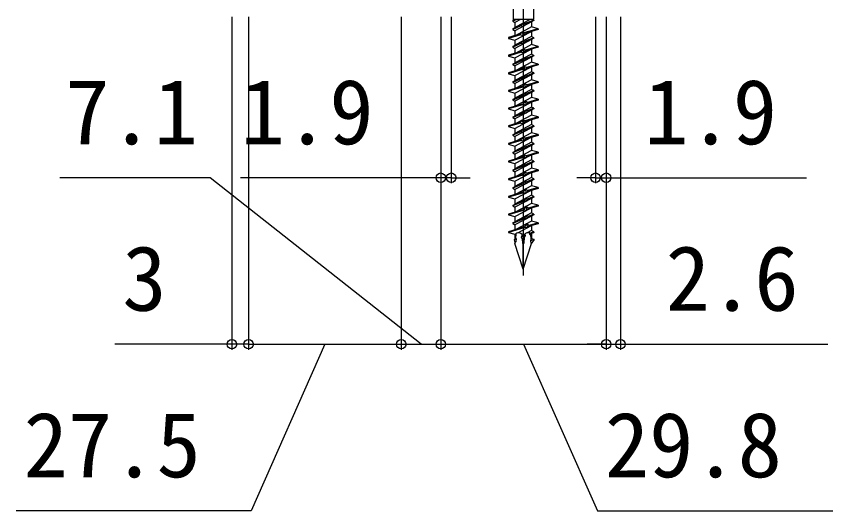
# Model space of a CAD drawing. Units: millimetres, scale not verified. Extents: x -700 to 700, y -1043 to 1038.
# Drawn here: x -528.8 to -381.8, y -933.3 to -844.2 of the extents above; entities that cross this region are included whole.
import ezdxf
from ezdxf.enums import TextEntityAlignment as Align

# ---------------------------------------------------------------- set-up
doc = ezdxf.new("R2010")
doc.units = ezdxf.units.MM
doc.header["$LTSCALE"] = 6
doc.layers.add('0-5_YKK_13', color=4, linetype='Continuous')
doc.layers.add('0-7_YKK_D', color=6, linetype='Continuous')
doc.styles.add('ＭＳ ゴシック', font='')
doc.styles.get('ＭＳ ゴシック').set_extended_font_data('MS Gothic')

msp = doc.modelspace()

# ---------------------------------------------------------------- linework, layer by layer
at = {"layer": '0-5_YKK_13'}
for p, q in [((-437.535, -835.823), (-437.535, -890.895)), ((-439.375, -840.3), (-439.375, -844.8)), ((-435.695, -840.3), (-435.695, -844.8)), ((-439.435, -845.003), (-439.035, -844.772)), ((-438.712, -844.8), (-439.435, -845.103)), ((-435.695, -844.8), (-439.375, -844.8)), ((-436.291, -844.8), (-439.035, -846.254)), ((-438.028, -844.8), (-439.035, -845.334)), ((-436.035, -845.226), (-439.035, -846.816)), ((-439.035, -845.334), (-439.035, -846.254)), ((-435.635, -844.895), (-437.176, -845.54)), ((-435.635, -844.995), (-437.171, -845.638)), ((-436.035, -845.226), (-436.035, -846.147)), ((-435.635, -844.895), (-435.801, -844.8)), ((-437.962, -845.869), (-439.435, -846.485)), ((-437.958, -845.967), (-439.435, -846.585)), ((-439.435, -846.485), (-439.035, -846.254)), ((-439.035, -846.816), (-439.035, -847.702)), ((-436.035, -846.147), (-438.885, -847.657)), ((-437.962, -845.869), (-437.578, -845.482)), ((-437.958, -845.967), (-437.962, -845.869)), ((-437.555, -846.032), (-437.958, -845.967)), ((-437.578, -845.482), (-437.555, -846.032)), ((-437.578, -845.482), (-437.176, -845.54)), ((-437.171, -845.638), (-437.555, -846.032)), ((-434.865, -846.46), (-437.241, -847.168)), ((-434.865, -846.61), (-437.235, -847.316)), ((-437.176, -845.54), (-437.171, -845.638)), ((-434.865, -846.46), (-436.035, -846.147)), ((-434.865, -846.46), (-434.865, -846.61)), ((-438.032, -847.403), (-440.205, -848.05)), ((-438.025, -847.551), (-440.205, -848.2)), ((-439.035, -848.514), (-436.186, -847.003)), ((-436.035, -848.406), (-439.035, -849.996)), ((-438.032, -847.403), (-437.648, -847.002)), ((-438.025, -847.551), (-438.032, -847.403)), ((-437.616, -847.762), (-438.025, -847.551)), ((-437.648, -847.002), (-437.616, -847.762)), ((-437.648, -847.002), (-437.241, -847.168)), ((-437.235, -847.316), (-437.616, -847.762)), ((-437.241, -847.168), (-437.235, -847.316)), ((-435.635, -848.075), (-437.176, -848.72)), ((-435.635, -848.175), (-437.171, -848.818)), ((-436.035, -846.959), (-436.035, -847.844)), ((-436.035, -848.406), (-436.035, -849.327)), ((-437.962, -849.049), (-439.435, -849.665)), ((-437.958, -849.147), (-439.435, -849.765)), ((-439.435, -849.665), (-439.035, -849.434)), ((-436.035, -849.327), (-438.885, -850.837)), ((-437.962, -849.049), (-437.578, -848.662)), ((-437.958, -849.147), (-437.962, -849.049)), ((-437.555, -849.212), (-437.958, -849.147)), ((-437.578, -848.662), (-437.555, -849.212)), ((-437.578, -848.662), (-437.176, -848.72)), ((-437.171, -848.818), (-437.555, -849.212)), ((-437.176, -848.72), (-437.171, -848.818)), ((-434.865, -849.64), (-437.109, -850.308)), ((-434.865, -849.79), (-437.103, -850.456)), ((-434.865, -849.64), (-436.035, -849.327)), ((-434.865, -849.64), (-434.865, -849.79)), ((-437.9, -850.544), (-440.205, -851.23)), ((-437.893, -850.692), (-440.205, -851.38)), ((-439.035, -849.996), (-439.035, -850.882)), ((-439.035, -851.694), (-436.186, -850.183)), ((-437.9, -850.544), (-437.517, -850.112)), ((-437.893, -850.692), (-437.9, -850.544)), ((-437.485, -850.872), (-437.893, -850.692)), ((-437.517, -850.112), (-437.485, -850.872)), ((-437.517, -850.112), (-437.109, -850.308)), ((-437.103, -850.456), (-437.485, -850.872)), ((-437.109, -850.308), (-437.103, -850.456)), ((-435.635, -851.255), (-437.044, -851.845)), ((-435.635, -851.355), (-437.04, -851.943)), ((-436.035, -850.139), (-436.035, -851.024)), ((-437.831, -852.174), (-439.435, -852.845)), ((-437.827, -852.272), (-439.435, -852.945)), ((-439.435, -852.845), (-439.035, -852.614)), ((-436.035, -851.586), (-439.035, -853.176)), ((-436.035, -852.507), (-438.885, -854.017)), ((-437.831, -852.174), (-437.448, -851.773)), ((-437.827, -852.272), (-437.831, -852.174)), ((-437.425, -852.322), (-437.827, -852.272)), ((-437.448, -851.773), (-437.425, -852.322)), ((-437.448, -851.773), (-437.044, -851.845)), ((-437.04, -851.943), (-437.425, -852.322)), ((-437.044, -851.845), (-437.04, -851.943)), ((-434.865, -852.82), (-436.977, -853.449)), ((-436.035, -851.586), (-436.035, -852.507)), ((-434.865, -852.82), (-436.035, -852.507)), ((-434.865, -852.82), (-434.865, -852.97)), ((-437.768, -853.684), (-440.205, -854.41)), ((-437.761, -853.833), (-440.205, -854.56)), ((-439.035, -853.176), (-439.035, -854.062)), ((-439.035, -854.874), (-436.186, -853.363)), ((-437.768, -853.684), (-437.387, -853.223)), ((-437.761, -853.833), (-437.768, -853.684)), ((-437.355, -853.983), (-437.761, -853.833)), ((-437.387, -853.223), (-437.355, -853.983)), ((-437.387, -853.223), (-436.977, -853.449)), ((-436.971, -853.597), (-437.355, -853.983)), ((-436.977, -853.449), (-436.971, -853.597)), ((-434.865, -852.97), (-436.971, -853.597)), ((-436.035, -853.319), (-436.035, -854.204)), ((-437.7, -855.299), (-439.435, -856.025)), ((-437.696, -855.397), (-439.435, -856.125)), ((-436.035, -854.766), (-439.035, -856.356)), ((-436.035, -855.687), (-438.885, -857.197)), ((-437.7, -855.299), (-437.317, -854.884)), ((-437.696, -855.397), (-437.7, -855.299)), ((-437.294, -855.433), (-437.696, -855.397)), ((-437.317, -854.884), (-437.294, -855.433)), ((-437.317, -854.884), (-436.913, -854.97)), ((-436.909, -855.068), (-437.294, -855.433)), ((-435.635, -854.435), (-436.913, -854.97)), ((-436.913, -854.97), (-436.909, -855.068)), ((-435.635, -854.535), (-436.909, -855.068)), ((-436.035, -854.766), (-436.035, -855.687)), ((-434.865, -856), (-436.035, -855.687)), ((-437.636, -856.825), (-440.205, -857.59)), ((-437.629, -856.973), (-440.205, -857.74)), ((-439.435, -856.025), (-439.035, -855.794)), ((-439.035, -856.356), (-439.035, -857.242)), ((-439.035, -858.054), (-436.186, -856.543)), ((-437.636, -856.825), (-437.256, -856.334)), ((-437.629, -856.973), (-437.636, -856.825)), ((-437.224, -857.094), (-437.629, -856.973)), ((-437.256, -856.334), (-437.224, -857.094)), ((-437.256, -856.334), (-436.845, -856.59)), ((-436.839, -856.738), (-437.224, -857.094)), ((-434.865, -856), (-436.845, -856.59)), ((-436.845, -856.59), (-436.839, -856.738)), ((-434.865, -856.15), (-436.839, -856.738)), ((-436.035, -856.499), (-436.035, -857.384)), ((-434.865, -856), (-434.865, -856.15)), ((-437.568, -858.424), (-439.435, -859.205)), ((-437.564, -858.522), (-439.435, -859.305)), ((-436.035, -857.946), (-439.035, -859.536)), ((-437.568, -858.424), (-437.186, -857.994)), ((-437.564, -858.522), (-437.568, -858.424)), ((-437.163, -858.544), (-437.564, -858.522)), ((-437.186, -857.994), (-437.163, -858.544)), ((-437.186, -857.994), (-436.782, -858.095)), ((-436.777, -858.193), (-437.163, -858.544)), ((-435.635, -857.615), (-436.782, -858.095)), ((-436.782, -858.095), (-436.777, -858.193)), ((-435.635, -857.715), (-436.777, -858.193)), ((-436.035, -857.946), (-436.035, -858.867)), ((-437.504, -859.966), (-440.205, -860.77)), ((-437.497, -860.114), (-440.205, -860.92)), ((-439.435, -859.205), (-439.035, -858.974)), ((-439.035, -859.536), (-439.035, -860.422)), ((-439.035, -861.234), (-436.186, -859.723)), ((-436.035, -858.867), (-438.885, -860.377)), ((-437.504, -859.966), (-437.125, -859.444)), ((-437.497, -860.114), (-437.504, -859.966)), ((-437.093, -860.204), (-437.497, -860.114)), ((-437.125, -859.444), (-437.093, -860.204)), ((-437.125, -859.444), (-436.713, -859.73)), ((-436.707, -859.879), (-437.093, -860.204)), ((-434.865, -859.18), (-436.713, -859.73)), ((-436.713, -859.73), (-436.707, -859.879)), ((-434.865, -859.33), (-436.707, -859.879)), ((-434.865, -859.18), (-436.035, -858.867)), ((-436.035, -859.679), (-436.035, -860.564)), ((-434.865, -859.18), (-434.865, -859.33)), ((-437.437, -861.549), (-439.435, -862.385)), ((-437.433, -861.647), (-439.435, -862.485)), ((-436.035, -860.564), (-439.035, -862.154)), ((-436.035, -861.126), (-439.035, -862.716)), ((-437.437, -861.549), (-437.055, -861.105)), ((-437.433, -861.647), (-437.437, -861.549)), ((-437.032, -861.655), (-437.433, -861.647)), ((-437.055, -861.105), (-437.032, -861.655)), ((-437.055, -861.105), (-436.65, -861.22)), ((-436.646, -861.318), (-437.032, -861.655)), ((-435.635, -860.795), (-436.65, -861.22)), ((-436.65, -861.22), (-436.646, -861.318)), ((-435.635, -860.795), (-436.035, -860.564)), ((-435.635, -860.895), (-436.035, -861.126)), ((-436.035, -861.126), (-436.035, -862.047)), ((-439.435, -862.385), (-439.035, -862.154)), ((-439.435, -862.385), (-439.435, -862.485)), ((-439.435, -862.485), (-439.035, -862.716)), ((-439.035, -862.716), (-439.035, -863.602)), ((-439.035, -864.414), (-436.186, -862.903)), ((-436.035, -862.047), (-438.885, -863.557)), ((-438.032, -863.303), (-437.648, -862.902)), ((-437.648, -862.902), (-437.616, -863.662)), ((-437.648, -862.902), (-437.241, -863.068)), ((-434.865, -862.36), (-437.241, -863.068)), ((-437.241, -863.068), (-437.235, -863.216)), ((-434.865, -862.51), (-437.235, -863.216)), ((-434.865, -862.36), (-436.035, -862.047)), ((-436.035, -862.859), (-436.035, -863.744)), ((-434.865, -862.36), (-434.865, -862.51)), ((-438.032, -863.303), (-440.205, -863.95)), ((-438.025, -863.451), (-440.205, -864.1)), ((-436.035, -864.306), (-439.035, -865.896)), ((-438.025, -863.451), (-438.032, -863.303)), ((-437.616, -863.662), (-438.025, -863.451)), ((-437.962, -864.949), (-437.578, -864.562)), ((-437.235, -863.216), (-437.616, -863.662)), ((-437.578, -864.562), (-437.555, -865.112)), ((-437.578, -864.562), (-437.176, -864.62)), ((-435.635, -863.975), (-437.176, -864.62)), ((-435.635, -864.075), (-437.171, -864.718)), ((-436.035, -864.306), (-436.035, -865.227)), ((-437.962, -864.949), (-439.435, -865.565)), ((-437.958, -865.047), (-439.435, -865.665)), ((-439.435, -865.565), (-439.035, -865.334)), ((-439.035, -865.896), (-439.035, -866.782)), ((-436.035, -865.227), (-438.885, -866.737)), ((-437.958, -865.047), (-437.962, -864.949)), ((-437.555, -865.112), (-437.958, -865.047)), ((-437.9, -866.444), (-437.517, -866.012)), ((-437.171, -864.718), (-437.555, -865.112)), ((-437.517, -866.012), (-437.485, -866.772)), ((-437.517, -866.012), (-437.109, -866.208)), ((-437.176, -864.62), (-437.171, -864.718)), ((-434.865, -865.54), (-437.109, -866.208)), ((-434.865, -865.69), (-437.103, -866.356)), ((-434.865, -865.54), (-436.035, -865.227)), ((-436.035, -866.039), (-436.035, -866.924)), ((-434.865, -865.54), (-434.865, -865.69)), ((-437.9, -866.444), (-440.205, -867.13)), ((-437.893, -866.592), (-440.205, -867.28)), ((-439.035, -867.594), (-436.186, -866.083)), ((-436.035, -867.486), (-439.035, -869.076)), ((-437.893, -866.592), (-437.9, -866.444)), ((-437.485, -866.772), (-437.893, -866.592)), ((-437.103, -866.356), (-437.485, -866.772)), ((-437.109, -866.208), (-437.103, -866.356)), ((-435.635, -867.155), (-437.044, -867.745)), ((-435.635, -867.255), (-437.04, -867.843)), ((-436.035, -867.486), (-436.035, -868.407)), ((-437.831, -868.074), (-439.435, -868.745)), ((-437.827, -868.172), (-439.435, -868.845)), ((-439.435, -868.745), (-439.035, -868.514)), ((-436.035, -868.407), (-438.885, -869.917)), ((-437.831, -868.074), (-437.448, -867.673)), ((-437.827, -868.172), (-437.831, -868.074)), ((-437.425, -868.222), (-437.827, -868.172)), ((-437.448, -867.673), (-437.425, -868.222)), ((-437.448, -867.673), (-437.044, -867.745)), ((-437.04, -867.843), (-437.425, -868.222)), ((-437.044, -867.745), (-437.04, -867.843)), ((-434.865, -868.72), (-436.977, -869.349)), ((-434.865, -868.87), (-436.971, -869.497)), ((-434.865, -868.72), (-436.035, -868.407)), ((-434.865, -868.72), (-434.865, -868.87)), ((-437.768, -869.584), (-440.205, -870.31)), ((-437.761, -869.733), (-440.205, -870.46)), ((-439.035, -869.076), (-439.035, -869.962)), ((-439.035, -870.774), (-436.186, -869.263)), ((-437.768, -869.584), (-437.387, -869.123)), ((-437.761, -869.733), (-437.768, -869.584)), ((-437.355, -869.883), (-437.761, -869.733)), ((-437.387, -869.123), (-437.355, -869.883)), ((-437.387, -869.123), (-436.977, -869.349)), ((-436.971, -869.497), (-437.355, -869.883)), ((-436.977, -869.349), (-436.971, -869.497)), ((-435.635, -870.335), (-436.913, -870.87)), ((-435.635, -870.435), (-436.909, -870.968)), ((-436.035, -869.219), (-436.035, -870.104)), ((-437.7, -871.199), (-439.435, -871.925)), ((-437.696, -871.297), (-439.435, -872.025)), ((-439.435, -871.925), (-439.035, -871.694)), ((-436.035, -870.666), (-439.035, -872.256)), ((-436.035, -871.587), (-438.885, -873.097)), ((-437.7, -871.199), (-437.317, -870.784)), ((-437.696, -871.297), (-437.7, -871.199)), ((-437.294, -871.333), (-437.696, -871.297)), ((-437.317, -870.784), (-437.294, -871.333)), ((-437.317, -870.784), (-436.913, -870.87)), ((-436.909, -870.968), (-437.294, -871.333)), ((-436.913, -870.87), (-436.909, -870.968)), ((-434.865, -871.9), (-436.845, -872.49)), ((-436.035, -870.666), (-436.035, -871.587)), ((-434.865, -871.9), (-436.035, -871.587)), ((-434.865, -871.9), (-434.865, -872.05)), ((-437.636, -872.725), (-440.205, -873.49)), ((-437.629, -872.873), (-440.205, -873.64)), ((-439.035, -872.256), (-439.035, -873.142)), ((-439.035, -873.954), (-436.186, -872.443)), ((-437.636, -872.725), (-437.256, -872.234)), ((-437.629, -872.873), (-437.636, -872.725)), ((-437.224, -872.994), (-437.629, -872.873)), ((-437.256, -872.234), (-437.224, -872.994)), ((-437.256, -872.234), (-436.845, -872.49)), ((-436.839, -872.638), (-437.224, -872.994)), ((-436.845, -872.49), (-436.839, -872.638)), ((-434.865, -872.05), (-436.839, -872.638)), ((-436.035, -872.399), (-436.035, -873.284)), ((-437.568, -874.324), (-439.435, -875.105)), ((-437.564, -874.422), (-439.435, -875.205)), ((-439.435, -875.105), (-439.035, -874.874)), ((-436.035, -873.846), (-439.035, -875.436)), ((-436.035, -874.767), (-438.885, -876.277)), ((-437.568, -874.324), (-437.186, -873.894)), ((-437.564, -874.422), (-437.568, -874.324)), ((-437.163, -874.444), (-437.564, -874.422)), ((-437.186, -873.894), (-437.163, -874.444)), ((-437.186, -873.894), (-436.782, -873.995)), ((-436.777, -874.093), (-437.163, -874.444)), ((-435.635, -873.515), (-436.782, -873.995)), ((-436.782, -873.995), (-436.777, -874.093)), ((-435.635, -873.615), (-436.777, -874.093)), ((-436.035, -873.846), (-436.035, -874.767)), ((-434.865, -875.08), (-436.035, -874.767)), ((-437.504, -875.866), (-440.205, -876.67)), ((-437.497, -876.014), (-440.205, -876.82)), ((-439.035, -875.436), (-439.035, -876.322)), ((-439.035, -877.134), (-436.186, -875.623)), ((-437.504, -875.866), (-437.125, -875.344)), ((-437.497, -876.014), (-437.504, -875.866)), ((-437.093, -876.104), (-437.497, -876.014)), ((-437.125, -875.344), (-437.093, -876.104)), ((-437.125, -875.344), (-436.713, -875.63)), ((-436.707, -875.779), (-437.093, -876.104)), ((-434.865, -875.08), (-436.713, -875.63)), ((-436.713, -875.63), (-436.707, -875.779)), ((-434.865, -875.23), (-436.707, -875.779)), ((-436.035, -875.579), (-436.035, -876.464)), ((-434.865, -875.08), (-434.865, -875.23)), ((-437.437, -877.449), (-439.435, -878.285)), ((-437.433, -877.547), (-439.435, -878.385)), ((-436.035, -876.464), (-439.035, -878.054)), ((-436.035, -877.026), (-439.035, -878.616)), ((-437.437, -877.449), (-437.055, -877.005)), ((-437.433, -877.547), (-437.437, -877.449)), ((-437.032, -877.555), (-437.433, -877.547)), ((-437.055, -877.005), (-437.032, -877.555)), ((-437.055, -877.005), (-436.65, -877.12)), ((-436.646, -877.218), (-437.032, -877.555)), ((-435.635, -876.695), (-436.65, -877.12)), ((-436.65, -877.12), (-436.646, -877.218)), ((-435.635, -876.795), (-436.646, -877.218)), ((-435.635, -876.695), (-436.035, -876.464)), ((-435.635, -876.795), (-436.035, -877.026)), ((-436.035, -877.026), (-436.035, -877.947)), ((-435.635, -876.695), (-435.635, -876.795)), ((-437.372, -879.007), (-440.205, -879.85)), ((-437.365, -879.155), (-440.205, -880)), ((-439.435, -878.285), (-439.035, -878.054)), ((-439.435, -878.285), (-439.435, -878.385)), ((-439.435, -878.385), (-439.035, -878.616)), ((-439.035, -878.616), (-439.035, -879.502)), ((-439.035, -880.314), (-436.186, -878.803)), ((-436.035, -877.947), (-438.885, -879.457)), ((-437.372, -879.007), (-436.994, -878.455)), ((-437.365, -879.155), (-437.372, -879.007)), ((-436.962, -879.215), (-437.365, -879.155)), ((-436.994, -878.455), (-436.962, -879.215)), ((-436.994, -878.455), (-436.581, -878.771)), ((-436.575, -878.919), (-436.962, -879.215)), ((-434.865, -878.26), (-436.581, -878.771)), ((-436.581, -878.771), (-436.575, -878.919)), ((-434.865, -878.41), (-436.575, -878.919)), ((-434.865, -878.26), (-436.035, -877.947)), ((-436.035, -878.759), (-436.035, -879.644)), ((-434.865, -878.26), (-434.865, -878.41)), ((-440.205, -879.85), (-440.205, -880)), ((-440.205, -880), (-439.035, -880.314)), ((-437.306, -880.574), (-439.435, -881.465)), ((-437.302, -880.672), (-439.435, -881.565)), ((-436.035, -879.644), (-439.035, -881.234)), ((-436.035, -880.206), (-439.035, -881.796)), ((-439.035, -880.314), (-439.035, -881.234)), ((-437.306, -880.574), (-436.925, -880.116)), ((-437.302, -880.672), (-437.306, -880.574)), ((-436.902, -880.665), (-437.302, -880.672)), ((-436.925, -880.116), (-436.902, -880.665)), ((-436.925, -880.116), (-436.519, -880.245)), ((-436.515, -880.343), (-436.902, -880.665)), ((-435.635, -879.875), (-436.519, -880.245)), ((-436.519, -880.245), (-436.515, -880.343)), ((-435.635, -879.975), (-436.515, -880.343)), ((-435.635, -879.875), (-436.035, -879.644)), ((-435.635, -879.975), (-436.035, -880.206)), ((-436.035, -880.206), (-436.035, -881.127)), ((-435.635, -879.875), (-435.635, -879.975)), ((-437.24, -882.147), (-440.205, -883.03)), ((-439.435, -881.465), (-439.035, -881.234)), ((-439.435, -881.465), (-439.435, -881.565)), ((-439.435, -881.565), (-439.035, -881.796)), ((-439.035, -881.796), (-439.035, -882.682)), ((-436.035, -881.127), (-438.885, -882.637)), ((-438.517, -883.219), (-436.186, -881.983)), ((-437.24, -882.147), (-436.864, -881.566)), ((-437.233, -882.295), (-437.24, -882.147)), ((-436.864, -881.566), (-436.832, -882.326)), ((-436.864, -881.566), (-436.449, -881.912)), ((-436.443, -882.06), (-436.832, -882.326)), ((-434.865, -881.44), (-436.449, -881.912)), ((-436.449, -881.912), (-436.443, -882.06)), ((-434.865, -881.59), (-436.443, -882.06)), ((-434.865, -881.44), (-436.035, -881.127)), ((-436.035, -881.939), (-436.035, -882.824)), ((-434.865, -881.44), (-434.865, -881.59)), ((-437.233, -882.295), (-440.205, -883.18)), ((-440.205, -883.03), (-440.205, -883.18)), ((-440.205, -883.18), (-439.035, -883.494)), ((-439.035, -883.494), (-438.811, -883.375)), ((-439.035, -883.494), (-439.035, -884.414)), ((-437.196, -883.692), (-437.841, -883.954)), ((-437.243, -883.465), (-437.731, -883.723)), ((-436.832, -882.326), (-437.233, -882.295)), ((-436.035, -882.824), (-436.82, -883.24)), ((-436.794, -883.226), (-436.802, -883.236)), ((-436.794, -883.226), (-436.778, -883.232)), ((-436.794, -883.226), (-436.794, -883.234)), ((-435.92, -883.175), (-436.416, -883.375)), ((-435.885, -883.26), (-436.396, -883.529)), ((-436.035, -883.386), (-436.25, -883.5)), ((-435.635, -883.055), (-436.035, -882.824)), ((-435.635, -883.155), (-436.035, -883.386)), ((-436.035, -883.386), (-436.035, -884.307)), ((-435.635, -883.055), (-435.92, -883.175)), ((-435.885, -883.26), (-435.635, -883.155)), ((-435.635, -883.055), (-435.635, -883.155)), ((-438.779, -884.335), (-439.175, -884.495)), ((-439.175, -884.495), (-439.035, -884.414)), ((-439.175, -884.495), (-439.083, -884.949)), ((-438.842, -884.821), (-439.083, -884.949)), ((-439.083, -884.949), (-439.035, -884.976)), ((-438.892, -884.338), (-439.035, -884.414)), ((-438.941, -884.926), (-439.035, -884.976)), ((-439.035, -884.976), (-439.035, -885.183)), ((-437.232, -883.971), (-437.8, -884.271)), ((-437.371, -884.094), (-437.686, -884.261)), ((-437.374, -885.07), (-437.682, -885.181)), ((-437.452, -885.058), (-437.612, -885.142)), ((-435.586, -884.427), (-436.249, -884.666)), ((-435.965, -885.065), (-436.184, -885.166)), ((-436.035, -884.307), (-436.176, -884.381)), ((-436.035, -885.183), (-436.107, -885.13)), ((-435.586, -884.427), (-436.035, -884.307)), ((-436.035, -885.097), (-436.035, -885.183)), ((-435.586, -884.427), (-435.965, -885.065)), ((-437.535, -889.8), (-439.035, -885.183)), ((-437.535, -889.8), (-436.035, -885.183)), ((-437.535, -889.8), (-437.535, -885.183))]:
    msp.add_line(p, q, dxfattribs=at)
for points in [[(-438.951, -844.8), (-439.435, -845.003), (-439.435, -845.103), (-439.035, -845.334)], [(-435.635, -844.895), (-435.635, -844.995), (-436.035, -845.226)], [(-439.435, -846.485), (-439.435, -846.585), (-439.035, -846.816)], [(-440.205, -848.05), (-440.205, -848.2), (-439.035, -848.514), (-439.035, -849.434)], [(-435.635, -848.075), (-436.035, -847.844), (-439.035, -849.434)], [(-435.635, -848.075), (-435.635, -848.175), (-436.035, -848.406)], [(-439.435, -849.665), (-439.435, -849.765), (-439.035, -849.996)], [(-440.205, -851.23), (-440.205, -851.38), (-439.035, -851.694), (-439.035, -852.614)], [(-435.635, -851.255), (-436.035, -851.024), (-439.035, -852.614)], [(-435.635, -851.255), (-435.635, -851.355), (-436.035, -851.586)], [(-439.435, -852.845), (-439.435, -852.945), (-439.035, -853.176)], [(-435.635, -854.435), (-436.035, -854.204), (-439.035, -855.794)], [(-440.205, -854.41), (-440.205, -854.56), (-439.035, -854.874), (-439.035, -855.794)], [(-435.635, -854.435), (-435.635, -854.535), (-436.035, -854.766)], [(-439.435, -856.025), (-439.435, -856.125), (-439.035, -856.356)], [(-440.205, -857.59), (-440.205, -857.74), (-439.035, -858.054), (-439.035, -858.974)], [(-435.635, -857.615), (-436.035, -857.384), (-439.035, -858.974)], [(-435.635, -857.615), (-435.635, -857.715), (-436.035, -857.946)], [(-439.435, -859.205), (-439.435, -859.305), (-439.035, -859.536)], [(-440.205, -860.77), (-440.205, -860.92), (-439.035, -861.234), (-439.035, -862.154)], [(-435.635, -860.795), (-435.635, -860.895), (-436.646, -861.318)], [(-440.205, -863.95), (-440.205, -864.1), (-439.035, -864.414), (-439.035, -865.334)], [(-435.635, -863.975), (-436.035, -863.744), (-439.035, -865.334)], [(-435.635, -863.975), (-435.635, -864.075), (-436.035, -864.306)], [(-439.435, -865.565), (-439.435, -865.665), (-439.035, -865.896)], [(-440.205, -867.13), (-440.205, -867.28), (-439.035, -867.594), (-439.035, -868.514)], [(-435.635, -867.155), (-436.035, -866.924), (-439.035, -868.514)], [(-435.635, -867.155), (-435.635, -867.255), (-436.035, -867.486)], [(-439.435, -868.745), (-439.435, -868.845), (-439.035, -869.076)], [(-440.205, -870.31), (-440.205, -870.46), (-439.035, -870.774), (-439.035, -871.694)], [(-435.635, -870.335), (-436.035, -870.104), (-439.035, -871.694)], [(-435.635, -870.335), (-435.635, -870.435), (-436.035, -870.666)], [(-439.435, -871.925), (-439.435, -872.025), (-439.035, -872.256)], [(-435.635, -873.515), (-436.035, -873.284), (-439.035, -874.874)], [(-440.205, -873.49), (-440.205, -873.64), (-439.035, -873.954), (-439.035, -874.874)], [(-435.635, -873.515), (-435.635, -873.615), (-436.035, -873.846)], [(-439.435, -875.105), (-439.435, -875.205), (-439.035, -875.436)], [(-440.205, -876.67), (-440.205, -876.82), (-439.035, -877.134), (-439.035, -878.054)], [(-439.035, -885.183), (-438.941, -884.926), (-438.842, -884.821), (-438.779, -884.335), (-438.885, -884.335), (-438.811, -883.375), (-438.775, -883.274)], [(-437.535, -885.183), (-437.682, -885.181), (-437.612, -885.142), (-437.686, -884.261), (-437.8, -884.271), (-437.841, -883.954), (-437.731, -883.723), (-437.745, -883.552)], [(-437.306, -883.529), (-437.196, -883.692), (-437.232, -883.971), (-437.371, -884.094), (-437.452, -885.058), (-437.374, -885.07), (-437.535, -885.183)], [(-436.378, -883.248), (-436.416, -883.375), (-436.396, -883.529), (-436.25, -883.5), (-436.176, -884.381), (-436.249, -884.666), (-436.184, -885.166)]]:
    msp.add_lwpolyline(points, dxfattribs=at)
for centre, start, end in [((-438.455, -884.137), 39.4857, 110.30746), ((-436.615, -884.137), 75.06978, 138.64729)]:
    msp.add_arc(centre, 0.92, start, end, dxfattribs=at)
at = {"layer": '0-7_YKK_D'}
for p, q in [((-490, -844.3), (-490, -904.3)), ((-487, -844.3), (-487, -904.3)), ((-487, -844.3), (-487, -904.3)), ((-459.5, -844.3), (-459.5, -904.3)), ((-459.5, -844.3), (-459.5, -904.3)), ((-452.4, -844.3), (-452.4, -904.3)), ((-452.4, -844.3), (-452.4, -904.3)), ((-452.4, -844.3), (-452.4, -874.3)), ((-450.5, -844.3), (-450.5, -874.3)), ((-424.5, -844.3), (-424.5, -874.3)), ((-422.6, -844.3), (-422.6, -904.3)), ((-422.6, -844.3), (-422.6, -904.3)), ((-422.6, -844.3), (-422.6, -874.3)), ((-420, -844.3), (-420, -904.3)), ((-452.4, -873.3), (-488.473, -873.3)), ((-450.5, -873.3), (-452.4, -873.3)), ((-450.5, -873.3), (-447.1, -873.3)), ((-424.5, -873.3), (-427.9, -873.3)), ((-424.5, -873.3), (-422.6, -873.3)), ((-422.6, -873.3), (-386.527, -873.3)), ((-490, -903.3), (-511.073, -903.3)), ((-487, -903.3), (-490, -903.3)), ((-487, -903.3), (-459.5, -903.3)), ((-487, -903.3), (-483.6, -903.3)), ((-459.5, -903.3), (-452.4, -903.3)), ((-452.4, -903.3), (-422.6, -903.3)), ((-422.6, -903.3), (-426, -903.3)), ((-422.6, -903.3), (-420, -903.3)), ((-420, -903.3), (-382.655, -903.3))]:
    msp.add_line(p, q, dxfattribs=at)
for points in [[(-455.95, -903.3), (-493.915, -873.3), (-521.006, -873.3)], [(-473.25, -903.3), (-486.571, -933.3), (-528.844, -933.3)], [(-437.5, -903.3), (-424.168, -933.3), (-381.804, -933.3)]]:
    msp.add_lwpolyline(points, dxfattribs=at)
for centre in [(-452.4, -873.3), (-450.5, -873.3), (-424.5, -873.3), (-422.6, -873.3), (-490, -903.3), (-487, -903.3), (-487, -903.3), (-459.5, -903.3), (-459.5, -903.3), (-452.4, -903.3), (-452.4, -903.3), (-422.6, -903.3), (-422.6, -903.3), (-420, -903.3)]:
    msp.add_circle(centre, 0.85, dxfattribs=at)

# ---------------------------------------------------------------- texts
at = {"layer": '0-7_YKK_D', "style": 'ＭＳ ゴシック'}
for s, p in [('1.9', (-488.427, -870.8)), ('1.9', (-415.755, -870.8)), ('7.1', (-520.051, -870.8)), ('3', (-509.755, -900.8)), ('2.6', (-411.882, -900.8)), ('27.5', (-527.526, -930.8)), ('29.8', (-422.85, -930.8))]:
    msp.add_text(s, height=11.73, dxfattribs=at).set_placement(p, align=Align.BOTTOM_LEFT)

doc.saveas('drawing.dxf')
